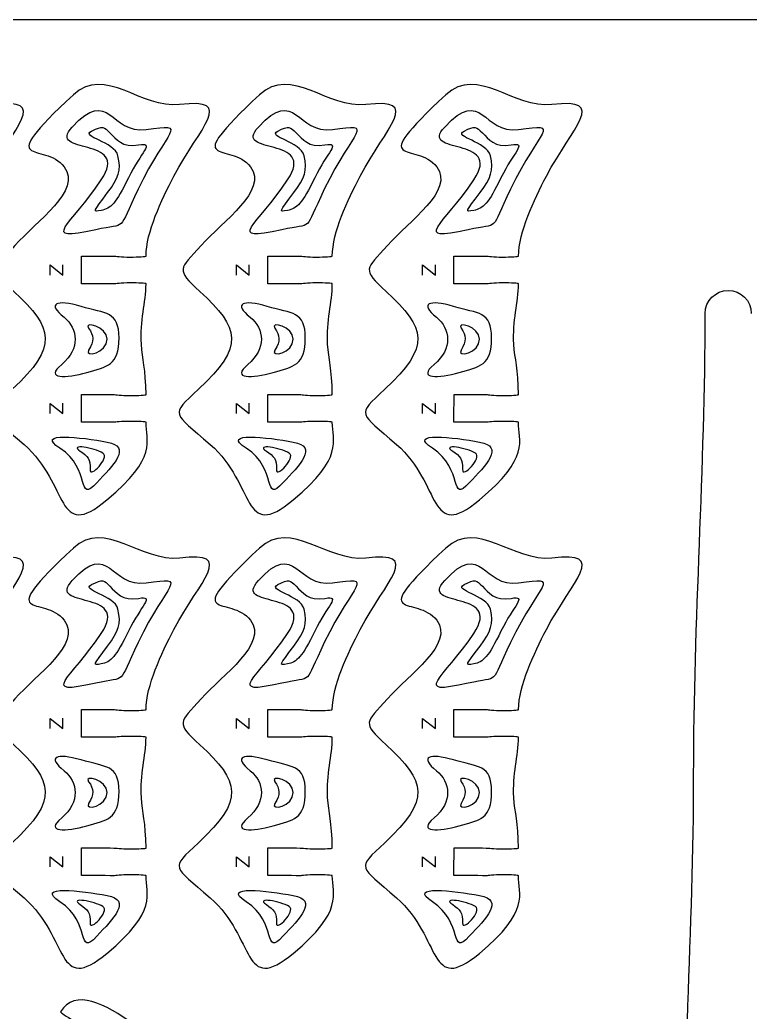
# Model space of a CAD drawing. Extents: x 0 to 300, y 0 to 300.
# Drawn here: x 69.5 to 148.6, y 192.6 to 300.1 of the extents above; entities that cross this region are included whole.
import ezdxf

# ---------------------------------------------------------------- set-up
doc = ezdxf.new("R2010")
doc.units = 0
doc.header["$MEASUREMENT"] = 0
doc.layers.add('DEFAULT', color=7, linetype='CONTINUOUS')

msp = doc.modelspace()

# ---------------------------------------------------------------- linework, layer by layer
at = {"layer": 'DEFAULT', "color": 250}
for points in [[(72.75, 272.45), (72.75, 273.55), (74.14, 272.45), (74.14, 273.56)], [(92.94, 272.45), (92.94, 273.55), (94.33, 272.45), (94.33, 273.56)], [(113.12, 272.45), (113.12, 273.55), (114.51, 272.45), (114.51, 273.56)], [(72.75, 257.45), (72.75, 258.55), (74.14, 257.45), (74.14, 258.57)], [(92.94, 257.45), (92.94, 258.55), (94.33, 257.45), (94.33, 258.57)], [(113.12, 257.45), (113.12, 258.55), (114.51, 257.45), (114.51, 258.57)], [(72.75, 223.32), (72.75, 224.42), (74.14, 223.32), (74.14, 224.44)], [(92.94, 223.32), (92.94, 224.42), (94.33, 223.32), (94.33, 224.44)], [(113.12, 223.32), (113.12, 224.42), (114.51, 223.32), (114.51, 224.44)], [(72.75, 208.32), (72.75, 209.43), (74.14, 208.32), (74.14, 209.44)], [(92.94, 208.32), (92.94, 209.43), (94.33, 208.32), (94.33, 209.44)], [(113.12, 208.32), (113.12, 209.43), (114.51, 208.32), (114.51, 209.44)]]:
    msp.add_lwpolyline(points, dxfattribs=at)
at = {"layer": 'DEFAULT', "color": 1}
for points, knots in [([(295, 0.1), (198.33, 0.1), (101.67, 0.1), (5, 0.1), (2.25, 0.1), (0, 2.35), (0, 5.1), (0, 101.77), (0, 198.43), (0, 295.1), (0, 297.85), (2.25, 300.1), (5, 300.1), (101.67, 300.1), (198.33, 300.1), (295, 300.1), (297.75, 300.1), (300, 297.85), (300, 295.1), (300, 198.43), (300, 101.77), (300, 5.1), (300, 2.35), (297.75, 0.1), (295, 0.1)], [0, 0, 0, 0, 822.047, 822.047, 822.047, 823.047, 823.047, 823.047, 1645.094, 1645.094, 1645.094, 1646.094, 1646.094, 1646.094, 2468.141, 2468.141, 2468.141, 2469.141, 2469.141, 2469.141, 3291.188, 3291.188, 3291.188, 3292.188, 3292.188, 3292.188, 3292.188]), ([(65.99, 283.16), (64.62, 280.54), (62.97, 277.08), (62.97, 274.5), (62.95, 274.44), (62.18, 274.4), (61.22, 274.4), (60.25, 274.4), (59.64, 274.5), (59.47, 274.5), (58.59, 274.5), (55.97, 274.5), (55.97, 274.5), (55.97, 273.5), (55.97, 272.5), (55.97, 271.5), (55.97, 271.5), (58.59, 271.5), (59.47, 271.5), (59.64, 271.5), (60.25, 271.6), (61.22, 271.6), (62.18, 271.6), (62.97, 271.55), (62.97, 271.5), (62.96, 269.45), (62.28, 267.51), (62.46, 264.95), (62.57, 263.28), (62.91, 262.38), (62.97, 259.5), (62.96, 259.44), (62.18, 259.4), (61.22, 259.4), (60.25, 259.4), (59.64, 259.5), (59.47, 259.5), (58.6, 259.5), (55.97, 259.51), (55.97, 259.51), (55.97, 258.51), (55.97, 257.51), (55.97, 256.51), (55.97, 256.51), (58.59, 256.5), (59.47, 256.5), (59.64, 256.5), (60.25, 256.6), (61.22, 256.6), (62.18, 256.6), (62.97, 256.55), (62.97, 256.5), (62.96, 254.5), (64.29, 252.67), (58.72, 248.08), (53.15, 243.49), (54.71, 249.74), (49.74, 254.1), (45.69, 257.66), (45.32, 257.17), (48.46, 260.07), (53.49, 264.74), (52.95, 266.69), (48.62, 270.67), (45.94, 273.15), (46.38, 273), (48.76, 275.66), (51.12, 278.3), (56.02, 281.61), (54.1, 284.16), (51.91, 287.08), (46.19, 283.64), (55.09, 291.99), (58.48, 295.18), (62.52, 290.42), (66.59, 290.92), (72.79, 291.68), (68.76, 288.5), (65.99, 283.16)], [1, 1, 1, 1, 2, 2, 2, 3, 3, 3, 4, 4, 4, 5, 5, 5, 13.504001, 13.504001, 13.504001, 14.504001, 14.504001, 14.504001, 15.504001, 15.504001, 15.504001, 16.504001, 16.504001, 16.504001, 17.504001, 17.504001, 17.504001, 18.504001, 18.504001, 18.504001, 19.504001, 19.504001, 19.504001, 20.504001, 20.504001, 20.504001, 21.504001, 21.504001, 21.504001, 30.008003, 30.008003, 30.008003, 31.008003, 31.008003, 31.008003, 32.008003, 32.008003, 32.008003, 33.008003, 33.008003, 33.008003, 34.008003, 34.008003, 34.008003, 35.008003, 35.008003, 35.008003, 36.008003, 36.008003, 36.008003, 37.008003, 37.008003, 37.008003, 38.008003, 38.008003, 38.008003, 39.008003, 39.008003, 39.008003, 40.008003, 40.008003, 40.008003, 41.008003, 41.008003, 41.008003, 42.008003, 42.008003, 42.008003, 42.008003]), ([(86.17, 283.16), (84.8, 280.54), (83.16, 277.08), (83.15, 274.5), (83.14, 274.44), (82.36, 274.4), (81.4, 274.4), (80.44, 274.4), (79.83, 274.5), (79.65, 274.5), (78.78, 274.5), (76.15, 274.5), (76.15, 274.5), (76.15, 273.5), (76.15, 272.5), (76.15, 271.5), (76.15, 271.5), (78.77, 271.5), (79.65, 271.5), (79.83, 271.5), (80.43, 271.6), (81.4, 271.6), (82.37, 271.6), (83.15, 271.55), (83.15, 271.5), (83.15, 269.45), (82.47, 267.51), (82.64, 264.95), (82.76, 263.28), (83.1, 262.38), (83.16, 259.5), (83.14, 259.44), (82.37, 259.4), (81.41, 259.4), (80.44, 259.4), (79.83, 259.5), (79.66, 259.5), (78.78, 259.5), (76.15, 259.51), (76.15, 259.51), (76.15, 258.51), (76.15, 257.51), (76.15, 256.51), (76.15, 256.51), (78.78, 256.5), (79.65, 256.5), (79.83, 256.5), (80.44, 256.6), (81.4, 256.6), (82.37, 256.6), (83.15, 256.55), (83.15, 256.5), (83.15, 254.5), (84.47, 252.67), (78.9, 248.08), (73.34, 243.49), (74.89, 249.74), (69.93, 254.1), (65.88, 257.66), (65.51, 257.17), (68.65, 260.07), (73.67, 264.74), (73.13, 266.69), (68.81, 270.67), (66.13, 273.15), (66.56, 273), (68.94, 275.66), (71.3, 278.3), (76.21, 281.61), (74.29, 284.16), (72.09, 287.08), (66.37, 283.64), (75.27, 291.99), (78.66, 295.18), (82.71, 290.42), (86.77, 290.92), (92.98, 291.68), (88.95, 288.5), (86.17, 283.16)], [1, 1, 1, 1, 2, 2, 2, 3, 3, 3, 4, 4, 4, 5, 5, 5, 13.504001, 13.504001, 13.504001, 14.504001, 14.504001, 14.504001, 15.504001, 15.504001, 15.504001, 16.504001, 16.504001, 16.504001, 17.504001, 17.504001, 17.504001, 18.504001, 18.504001, 18.504001, 19.504001, 19.504001, 19.504001, 20.504001, 20.504001, 20.504001, 21.504001, 21.504001, 21.504001, 30.008003, 30.008003, 30.008003, 31.008003, 31.008003, 31.008003, 32.008003, 32.008003, 32.008003, 33.008003, 33.008003, 33.008003, 34.008003, 34.008003, 34.008003, 35.008003, 35.008003, 35.008003, 36.008003, 36.008003, 36.008003, 37.008003, 37.008003, 37.008003, 38.008003, 38.008003, 38.008003, 39.008003, 39.008003, 39.008003, 40.008003, 40.008003, 40.008003, 41.008003, 41.008003, 41.008003, 42.008003, 42.008003, 42.008003, 42.008003]), ([(106.36, 283.16), (104.99, 280.54), (103.34, 277.08), (103.34, 274.5), (103.33, 274.44), (102.55, 274.4), (101.59, 274.4), (100.62, 274.4), (100.01, 274.5), (99.84, 274.5), (98.97, 274.5), (96.34, 274.5), (96.34, 274.5), (96.34, 273.5), (96.34, 272.5), (96.34, 271.5), (96.34, 271.5), (98.96, 271.5), (99.84, 271.5), (100.01, 271.5), (100.62, 271.6), (101.59, 271.6), (102.55, 271.6), (103.34, 271.55), (103.34, 271.5), (103.33, 269.45), (102.66, 267.51), (102.83, 264.95), (102.94, 263.28), (103.28, 262.38), (103.34, 259.5), (103.33, 259.44), (102.55, 259.4), (101.59, 259.4), (100.62, 259.4), (100.02, 259.5), (99.84, 259.5), (98.97, 259.5), (96.34, 259.51), (96.34, 259.51), (96.34, 258.51), (96.34, 257.51), (96.34, 256.51), (96.34, 256.51), (98.96, 256.5), (99.84, 256.5), (100.01, 256.5), (100.62, 256.6), (101.59, 256.6), (102.56, 256.6), (103.34, 256.55), (103.34, 256.5), (103.34, 254.5), (104.66, 252.67), (99.09, 248.08), (93.52, 243.49), (95.08, 249.74), (90.11, 254.1), (86.06, 257.66), (85.7, 257.17), (88.83, 260.07), (93.86, 264.74), (93.32, 266.69), (88.99, 270.67), (86.31, 273.15), (86.75, 273), (89.13, 275.66), (91.49, 278.3), (96.39, 281.61), (94.47, 284.16), (92.28, 287.08), (86.56, 283.64), (95.46, 291.99), (98.85, 295.18), (102.89, 290.42), (106.96, 290.92), (113.17, 291.68), (109.14, 288.5), (106.36, 283.16)], [1, 1, 1, 1, 2, 2, 2, 3, 3, 3, 4, 4, 4, 5, 5, 5, 13.504001, 13.504001, 13.504001, 14.504001, 14.504001, 14.504001, 15.504001, 15.504001, 15.504001, 16.504001, 16.504001, 16.504001, 17.504001, 17.504001, 17.504001, 18.504001, 18.504001, 18.504001, 19.504001, 19.504001, 19.504001, 20.504001, 20.504001, 20.504001, 21.504001, 21.504001, 21.504001, 30.008003, 30.008003, 30.008003, 31.008003, 31.008003, 31.008003, 32.008003, 32.008003, 32.008003, 33.008003, 33.008003, 33.008003, 34.008003, 34.008003, 34.008003, 35.008003, 35.008003, 35.008003, 36.008003, 36.008003, 36.008003, 37.008003, 37.008003, 37.008003, 38.008003, 38.008003, 38.008003, 39.008003, 39.008003, 39.008003, 40.008003, 40.008003, 40.008003, 41.008003, 41.008003, 41.008003, 42.008003, 42.008003, 42.008003, 42.008003]), ([(126.54, 283.16), (125.17, 280.54), (123.53, 277.08), (123.52, 274.5), (123.51, 274.44), (122.74, 274.4), (121.77, 274.4), (120.81, 274.4), (120.2, 274.5), (120.03, 274.5), (119.15, 274.5), (116.52, 274.5), (116.52, 274.5), (116.52, 273.5), (116.52, 272.5), (116.52, 271.5), (116.52, 271.5), (119.15, 271.5), (120.02, 271.5), (120.2, 271.5), (120.81, 271.6), (121.77, 271.6), (122.74, 271.6), (123.52, 271.55), (123.52, 271.5), (123.52, 269.45), (122.84, 267.51), (123.01, 264.95), (123.13, 263.28), (123.47, 262.38), (123.53, 259.5), (123.51, 259.44), (122.74, 259.4), (121.78, 259.4), (120.81, 259.4), (120.2, 259.5), (120.03, 259.5), (119.15, 259.5), (116.53, 259.51), (116.53, 259.51), (116.53, 258.51), (116.52, 257.51), (116.52, 256.51), (116.52, 256.51), (119.15, 256.5), (120.02, 256.5), (120.2, 256.5), (120.81, 256.6), (121.77, 256.6), (122.74, 256.6), (123.52, 256.55), (123.52, 256.5), (123.52, 254.5), (124.84, 252.67), (119.28, 248.08), (113.71, 243.49), (115.26, 249.74), (110.3, 254.1), (106.25, 257.66), (105.88, 257.17), (109.02, 260.07), (114.04, 264.74), (113.5, 266.69), (109.18, 270.67), (106.5, 273.15), (106.93, 273), (109.31, 275.66), (111.67, 278.3), (116.58, 281.61), (114.66, 284.16), (112.46, 287.08), (106.74, 283.64), (115.64, 291.99), (119.03, 295.18), (123.08, 290.42), (127.14, 290.92), (133.35, 291.68), (129.32, 288.5), (126.54, 283.16)], [1, 1, 1, 1, 2, 2, 2, 3, 3, 3, 4, 4, 4, 5, 5, 5, 13.504001, 13.504001, 13.504001, 14.504001, 14.504001, 14.504001, 15.504001, 15.504001, 15.504001, 16.504001, 16.504001, 16.504001, 17.504001, 17.504001, 17.504001, 18.504001, 18.504001, 18.504001, 19.504001, 19.504001, 19.504001, 20.504001, 20.504001, 20.504001, 21.504001, 21.504001, 21.504001, 30.008003, 30.008003, 30.008003, 31.008003, 31.008003, 31.008003, 32.008003, 32.008003, 32.008003, 33.008003, 33.008003, 33.008003, 34.008003, 34.008003, 34.008003, 35.008003, 35.008003, 35.008003, 36.008003, 36.008003, 36.008003, 37.008003, 37.008003, 37.008003, 38.008003, 38.008003, 38.008003, 39.008003, 39.008003, 39.008003, 40.008003, 40.008003, 40.008003, 41.008003, 41.008003, 41.008003, 42.008003, 42.008003, 42.008003, 42.008003]), ([(151.25, 168.28), (151.25, 165.52), (149.01, 163.28), (146.25, 163.28), (143.49, 163.28), (141.25, 165.52), (141.25, 168.28), (141.25, 184.95), (142.5, 201.62), (142.5, 218.28), (142.5, 234.95), (143.75, 251.62), (143.75, 268.29), (143.75, 269.67), (144.87, 270.78), (146.25, 270.78), (147.63, 270.78), (148.75, 269.67), (148.75, 268.29)], [0, 0, 0, 0, 1, 1, 1, 2, 2, 2, 3, 3, 3, 4, 4, 4, 5, 5, 5, 6, 6, 6, 6]), ([(65.99, 234.04), (64.62, 231.41), (62.97, 227.95), (62.97, 225.37), (62.95, 225.31), (62.18, 225.27), (61.22, 225.27), (60.25, 225.27), (59.64, 225.37), (59.47, 225.37), (58.59, 225.37), (55.97, 225.38), (55.97, 225.38), (55.97, 224.38), (55.97, 223.38), (55.97, 222.38), (55.97, 222.38), (58.59, 222.37), (59.47, 222.37), (59.64, 222.37), (60.25, 222.47), (61.22, 222.47), (62.18, 222.47), (62.97, 222.42), (62.97, 222.37), (62.96, 220.32), (62.28, 218.38), (62.46, 215.83), (62.57, 214.15), (62.91, 213.26), (62.97, 210.37), (62.96, 210.32), (62.18, 210.27), (61.22, 210.28), (60.25, 210.28), (59.64, 210.37), (59.47, 210.37), (58.6, 210.38), (55.97, 210.38), (55.97, 210.38), (55.97, 209.38), (55.97, 208.38), (55.97, 207.38), (55.97, 207.38), (58.59, 207.38), (59.47, 207.37), (59.64, 207.37), (60.25, 207.47), (61.22, 207.47), (62.18, 207.47), (62.97, 207.43), (62.97, 207.37), (62.96, 205.37), (64.29, 203.54), (58.72, 198.96), (53.15, 194.37), (54.71, 200.62), (49.74, 204.97), (45.69, 208.53), (45.32, 208.04), (48.46, 210.95), (53.49, 215.61), (52.95, 217.56), (48.62, 221.55), (45.94, 224.02), (46.38, 223.88), (48.76, 226.53), (51.12, 229.17), (56.02, 232.49), (54.1, 235.04), (51.91, 237.95), (46.19, 234.51), (55.09, 242.87), (58.48, 246.05), (62.52, 241.3), (66.59, 241.79), (72.79, 242.55), (68.76, 239.37), (65.99, 234.04)], [1, 1, 1, 1, 2, 2, 2, 3, 3, 3, 4, 4, 4, 5, 5, 5, 13.504001, 13.504001, 13.504001, 14.504001, 14.504001, 14.504001, 15.504001, 15.504001, 15.504001, 16.504001, 16.504001, 16.504001, 17.504001, 17.504001, 17.504001, 18.504001, 18.504001, 18.504001, 19.504001, 19.504001, 19.504001, 20.504001, 20.504001, 20.504001, 21.504001, 21.504001, 21.504001, 30.008003, 30.008003, 30.008003, 31.008003, 31.008003, 31.008003, 32.008003, 32.008003, 32.008003, 33.008003, 33.008003, 33.008003, 34.008003, 34.008003, 34.008003, 35.008003, 35.008003, 35.008003, 36.008003, 36.008003, 36.008003, 37.008003, 37.008003, 37.008003, 38.008003, 38.008003, 38.008003, 39.008003, 39.008003, 39.008003, 40.008003, 40.008003, 40.008003, 41.008003, 41.008003, 41.008003, 42.008003, 42.008003, 42.008003, 42.008003]), ([(86.17, 234.04), (84.8, 231.41), (83.16, 227.95), (83.15, 225.37), (83.14, 225.31), (82.36, 225.27), (81.4, 225.27), (80.44, 225.27), (79.83, 225.37), (79.65, 225.37), (78.78, 225.37), (76.15, 225.38), (76.15, 225.38), (76.15, 224.38), (76.15, 223.38), (76.15, 222.38), (76.15, 222.38), (78.77, 222.37), (79.65, 222.37), (79.83, 222.37), (80.43, 222.47), (81.4, 222.47), (82.37, 222.47), (83.15, 222.42), (83.15, 222.37), (83.15, 220.32), (82.47, 218.38), (82.64, 215.83), (82.76, 214.15), (83.1, 213.26), (83.16, 210.37), (83.14, 210.32), (82.37, 210.27), (81.41, 210.28), (80.44, 210.28), (79.83, 210.37), (79.66, 210.37), (78.78, 210.38), (76.15, 210.38), (76.15, 210.38), (76.15, 209.38), (76.15, 208.38), (76.15, 207.38), (76.15, 207.38), (78.78, 207.38), (79.65, 207.37), (79.83, 207.37), (80.44, 207.47), (81.4, 207.47), (82.37, 207.47), (83.15, 207.43), (83.15, 207.37), (83.15, 205.37), (84.47, 203.54), (78.9, 198.96), (73.34, 194.37), (74.89, 200.62), (69.93, 204.97), (65.88, 208.53), (65.51, 208.04), (68.65, 210.95), (73.67, 215.61), (73.13, 217.56), (68.81, 221.55), (66.13, 224.02), (66.56, 223.88), (68.94, 226.53), (71.3, 229.17), (76.21, 232.49), (74.29, 235.04), (72.09, 237.95), (66.37, 234.51), (75.27, 242.87), (78.66, 246.05), (82.71, 241.3), (86.77, 241.79), (92.98, 242.55), (88.95, 239.37), (86.17, 234.04)], [1, 1, 1, 1, 2, 2, 2, 3, 3, 3, 4, 4, 4, 5, 5, 5, 13.504001, 13.504001, 13.504001, 14.504001, 14.504001, 14.504001, 15.504001, 15.504001, 15.504001, 16.504001, 16.504001, 16.504001, 17.504001, 17.504001, 17.504001, 18.504001, 18.504001, 18.504001, 19.504001, 19.504001, 19.504001, 20.504001, 20.504001, 20.504001, 21.504001, 21.504001, 21.504001, 30.008003, 30.008003, 30.008003, 31.008003, 31.008003, 31.008003, 32.008003, 32.008003, 32.008003, 33.008003, 33.008003, 33.008003, 34.008003, 34.008003, 34.008003, 35.008003, 35.008003, 35.008003, 36.008003, 36.008003, 36.008003, 37.008003, 37.008003, 37.008003, 38.008003, 38.008003, 38.008003, 39.008003, 39.008003, 39.008003, 40.008003, 40.008003, 40.008003, 41.008003, 41.008003, 41.008003, 42.008003, 42.008003, 42.008003, 42.008003]), ([(106.36, 234.04), (104.99, 231.41), (103.34, 227.95), (103.34, 225.37), (103.33, 225.31), (102.55, 225.27), (101.59, 225.27), (100.62, 225.27), (100.01, 225.37), (99.84, 225.37), (98.97, 225.37), (96.34, 225.38), (96.34, 225.38), (96.34, 224.38), (96.34, 223.38), (96.34, 222.38), (96.34, 222.38), (98.96, 222.37), (99.84, 222.37), (100.01, 222.37), (100.62, 222.47), (101.59, 222.47), (102.55, 222.47), (103.34, 222.42), (103.34, 222.37), (103.33, 220.32), (102.66, 218.38), (102.83, 215.83), (102.94, 214.15), (103.28, 213.26), (103.34, 210.37), (103.33, 210.32), (102.55, 210.27), (101.59, 210.28), (100.62, 210.28), (100.02, 210.37), (99.84, 210.37), (98.97, 210.38), (96.34, 210.38), (96.34, 210.38), (96.34, 209.38), (96.34, 208.38), (96.34, 207.38), (96.34, 207.38), (98.96, 207.38), (99.84, 207.37), (100.01, 207.37), (100.62, 207.47), (101.59, 207.47), (102.56, 207.47), (103.34, 207.43), (103.34, 207.37), (103.34, 205.37), (104.66, 203.54), (99.09, 198.96), (93.52, 194.37), (95.08, 200.62), (90.11, 204.97), (86.06, 208.53), (85.7, 208.04), (88.83, 210.95), (93.86, 215.61), (93.32, 217.56), (88.99, 221.55), (86.31, 224.02), (86.75, 223.88), (89.13, 226.53), (91.49, 229.17), (96.39, 232.49), (94.47, 235.04), (92.28, 237.95), (86.56, 234.51), (95.46, 242.87), (98.85, 246.05), (102.89, 241.3), (106.96, 241.79), (113.17, 242.55), (109.14, 239.37), (106.36, 234.04)], [1, 1, 1, 1, 2, 2, 2, 3, 3, 3, 4, 4, 4, 5, 5, 5, 13.504001, 13.504001, 13.504001, 14.504001, 14.504001, 14.504001, 15.504001, 15.504001, 15.504001, 16.504001, 16.504001, 16.504001, 17.504001, 17.504001, 17.504001, 18.504001, 18.504001, 18.504001, 19.504001, 19.504001, 19.504001, 20.504001, 20.504001, 20.504001, 21.504001, 21.504001, 21.504001, 30.008003, 30.008003, 30.008003, 31.008003, 31.008003, 31.008003, 32.008003, 32.008003, 32.008003, 33.008003, 33.008003, 33.008003, 34.008003, 34.008003, 34.008003, 35.008003, 35.008003, 35.008003, 36.008003, 36.008003, 36.008003, 37.008003, 37.008003, 37.008003, 38.008003, 38.008003, 38.008003, 39.008003, 39.008003, 39.008003, 40.008003, 40.008003, 40.008003, 41.008003, 41.008003, 41.008003, 42.008003, 42.008003, 42.008003, 42.008003]), ([(126.54, 234.04), (125.17, 231.41), (123.53, 227.95), (123.52, 225.37), (123.51, 225.31), (122.74, 225.27), (121.77, 225.27), (120.81, 225.27), (120.2, 225.37), (120.03, 225.37), (119.15, 225.37), (116.52, 225.38), (116.52, 225.38), (116.52, 224.38), (116.52, 223.38), (116.52, 222.38), (116.52, 222.38), (119.15, 222.37), (120.02, 222.37), (120.2, 222.37), (120.81, 222.47), (121.77, 222.47), (122.74, 222.47), (123.52, 222.42), (123.52, 222.37), (123.52, 220.32), (122.84, 218.38), (123.01, 215.83), (123.13, 214.15), (123.47, 213.26), (123.53, 210.37), (123.51, 210.32), (122.74, 210.27), (121.78, 210.28), (120.81, 210.28), (120.2, 210.37), (120.03, 210.37), (119.15, 210.38), (116.53, 210.38), (116.53, 210.38), (116.53, 209.38), (116.52, 208.38), (116.52, 207.38), (116.52, 207.38), (119.15, 207.38), (120.02, 207.37), (120.2, 207.37), (120.81, 207.47), (121.77, 207.47), (122.74, 207.47), (123.52, 207.43), (123.52, 207.37), (123.52, 205.37), (124.84, 203.54), (119.28, 198.96), (113.71, 194.37), (115.26, 200.62), (110.3, 204.97), (106.25, 208.53), (105.88, 208.04), (109.02, 210.95), (114.04, 215.61), (113.5, 217.56), (109.18, 221.55), (106.5, 224.02), (106.93, 223.88), (109.31, 226.53), (111.67, 229.17), (116.58, 232.49), (114.66, 235.04), (112.46, 237.95), (106.74, 234.51), (115.64, 242.87), (119.03, 246.05), (123.08, 241.3), (127.14, 241.79), (133.35, 242.55), (129.32, 239.37), (126.54, 234.04)], [1, 1, 1, 1, 2, 2, 2, 3, 3, 3, 4, 4, 4, 5, 5, 5, 13.504001, 13.504001, 13.504001, 14.504001, 14.504001, 14.504001, 15.504001, 15.504001, 15.504001, 16.504001, 16.504001, 16.504001, 17.504001, 17.504001, 17.504001, 18.504001, 18.504001, 18.504001, 19.504001, 19.504001, 19.504001, 20.504001, 20.504001, 20.504001, 21.504001, 21.504001, 21.504001, 30.008003, 30.008003, 30.008003, 31.008003, 31.008003, 31.008003, 32.008003, 32.008003, 32.008003, 33.008003, 33.008003, 33.008003, 34.008003, 34.008003, 34.008003, 35.008003, 35.008003, 35.008003, 36.008003, 36.008003, 36.008003, 37.008003, 37.008003, 37.008003, 38.008003, 38.008003, 38.008003, 39.008003, 39.008003, 39.008003, 40.008003, 40.008003, 40.008003, 41.008003, 41.008003, 41.008003, 42.008003, 42.008003, 42.008003, 42.008003]), ([(125.95, 167.45), (125.9, 167.42), (125.47, 168.08), (124.99, 168.91), (124.5, 169.75), (124.28, 170.33), (124.2, 170.48), (123.76, 171.24), (122.45, 173.51), (122.45, 173.51), (121.58, 173.01), (120.71, 172.51), (119.85, 172.01), (119.85, 172.01), (121.16, 169.74), (121.6, 168.98), (121.69, 168.83), (122.08, 168.35), (122.56, 167.51), (123.05, 166.67), (123.4, 165.98), (123.35, 165.95), (121.28, 164.75), (119.06, 161.02), (116.57, 164.57), (114.08, 168.11), (105.05, 173.97), (72.02, 177.71), (66.13, 178.38), (54.8, 176.96), (57, 173.15), (57.83, 171.72), (57.34, 169.88), (55.9, 169.05), (55.86, 169.02), (55.43, 169.68), (54.94, 170.52), (54.46, 171.35), (54.24, 171.93), (54.15, 172.08), (53.71, 172.84), (52.4, 175.11), (52.4, 175.11), (51.53, 174.61), (50.67, 174.11), (49.8, 173.61), (49.8, 173.61), (51.12, 171.34), (51.56, 170.58), (51.64, 170.43), (52.03, 169.95), (52.52, 169.12), (53, 168.28), (53.36, 167.58), (53.31, 167.55), (51.87, 166.72), (50.04, 167.21), (49.21, 168.65), (45.94, 174.31), (30.91, 168.99), (26.58, 153.26), (24.13, 144.35), (36.43, 142.21), (46.36, 140.27), (50.45, 139.46), (53.6, 137.42), (55.91, 135.43), (58.21, 133.44), (54.07, 127.87), (52.89, 129.99), (51.7, 132.1), (51.47, 132.48), (49.48, 131.33), (47.65, 130.27), (48.38, 130.69), (46.89, 129.83), (45.6, 129.09), (48.16, 126.58), (44.73, 124.52), (41.31, 122.47), (35.24, 122.79), (33.81, 125.24), (33.79, 125.29), (34.44, 125.72), (35.28, 126.21), (36.11, 126.69), (36.69, 126.91), (36.84, 126.99), (37.6, 127.43), (39.87, 128.75), (39.87, 128.75), (39.37, 129.61), (38.87, 130.48), (38.37, 131.34), (38.37, 131.34), (36.1, 130.03), (35.34, 129.59), (35.19, 129.51), (34.71, 129.11), (33.88, 128.63), (33.04, 128.14), (32.34, 127.79), (32.31, 127.84), (31.5, 129.29), (25.46, 128.32), (23.96, 130.92), (23.93, 130.97), (24.59, 131.4), (25.43, 131.88), (26.26, 132.37), (26.84, 132.59), (26.99, 132.67), (27.75, 133.11), (30.02, 134.42), (30.02, 134.42), (29.52, 135.29), (29.02, 136.16), (28.52, 137.02), (28.52, 137.02), (26.25, 135.71), (25.49, 135.27), (25.34, 135.18), (24.86, 134.79), (24.03, 134.31), (23.19, 133.82), (22.49, 133.47), (22.46, 133.52), (21.64, 134.96), (15.62, 134.01), (14.12, 136.61), (14.09, 136.65), (14.75, 137.08), (15.58, 137.57), (16.42, 138.05), (17, 138.27), (17.15, 138.36), (17.9, 138.8), (20.18, 140.11), (20.18, 140.11), (19.68, 140.98), (19.18, 141.84), (18.68, 142.71), (18.68, 142.71), (16.41, 141.39), (15.65, 140.96), (15.49, 140.87), (15.02, 140.48), (14.18, 139.99), (13.34, 139.51), (12.64, 139.16), (12.62, 139.2), (11.8, 140.65), (10.79, 143.48), (9.32, 146.1), (9.29, 146.15), (9.95, 146.57), (10.8, 147.04), (11.64, 147.52), (12.22, 147.73), (12.37, 147.81), (13.13, 148.24), (15.42, 149.53), (15.42, 149.53), (14.93, 150.4), (14.44, 151.27), (13.95, 152.14), (13.95, 152.14), (11.66, 150.86), (10.9, 150.43), (10.75, 150.34), (10.27, 149.96), (9.42, 149.48), (8.58, 149.01), (7.88, 148.67), (7.85, 148.71), (6.38, 151.33), (11.03, 155.5), (10.03, 158.33), (10.01, 158.38), (10.74, 158.68), (11.65, 159), (12.56, 159.32), (13.17, 159.43), (13.33, 159.49), (14.16, 159.78), (16.64, 160.65), (16.64, 160.65), (16.31, 161.59), (15.97, 162.53), (15.64, 163.48), (15.64, 163.48), (13.17, 162.61), (12.34, 162.32), (12.18, 162.26), (11.64, 161.97), (10.72, 161.64), (9.81, 161.32), (9.06, 161.1), (9.04, 161.16), (7.05, 166.82), (17.11, 167.37), (16.63, 170.33), (16.63, 170.39), (17.39, 170.56), (18.34, 170.72), (19.29, 170.87), (19.91, 170.87), (20.08, 170.9), (20.94, 171.05), (23.53, 171.47), (23.53, 171.47), (23.37, 172.46), (23.21, 173.45), (23.04, 174.43), (23.04, 174.43), (20.46, 174.01), (19.59, 173.86), (19.42, 173.84), (18.84, 173.64), (17.88, 173.48), (16.93, 173.32), (16.15, 173.24), (16.14, 173.29), (15.16, 179.21), (26.55, 176.8), (26.58, 179.8), (26.58, 179.85), (27.37, 179.89), (28.33, 179.88), (29.3, 179.86), (29.91, 179.76), (30.08, 179.76), (30.96, 179.75), (33.58, 179.72), (33.58, 179.72), (33.59, 180.72), (33.61, 181.72), (33.62, 182.72), (33.62, 182.72), (30.99, 182.75), (30.12, 182.76), (29.94, 182.76), (29.33, 182.67), (28.36, 182.68), (27.4, 182.69), (26.62, 182.74), (26.62, 182.8), (26.68, 188.61), (40.47, 184.13), (40.99, 186.87), (41, 186.92), (41.77, 186.82), (42.72, 186.64), (43.67, 186.46), (44.25, 186.25), (44.43, 186.22), (45.28, 186.06), (47.87, 185.57), (47.87, 185.57), (48.05, 186.56), (48.24, 187.54), (48.42, 188.52), (48.42, 188.52), (45.84, 189.01), (44.98, 189.17), (44.81, 189.2), (44.19, 189.21), (43.24, 189.39), (42.3, 189.57), (41.54, 189.76), (41.54, 189.81), (42.65, 195.71), (55.37, 188.75), (55.9, 190.33), (55.92, 190.38), (56.66, 190.14), (57.57, 189.8), (58.47, 189.46), (59.01, 189.16), (59.17, 189.09), (59.99, 188.79), (62.45, 187.86), (62.45, 187.86), (62.8, 188.79), (63.15, 189.73), (63.5, 190.67), (63.5, 190.67), (61.05, 191.59), (60.23, 191.9), (60.06, 191.96), (59.46, 192.09), (58.56, 192.42), (57.65, 192.77), (56.94, 193.08), (56.95, 193.14), (59.07, 198.75), (71.31, 188.29), (72.35, 190.05), (72.38, 190.09), (73.07, 189.73), (73.9, 189.24), (74.74, 188.75), (75.21, 188.35), (75.36, 188.26), (76.11, 187.82), (78.37, 186.48), (78.37, 186.48), (78.88, 187.34), (79.39, 188.2), (79.9, 189.06), (79.9, 189.06), (77.64, 190.4), (76.89, 190.84), (76.74, 190.93), (76.17, 191.15), (75.33, 191.65), (74.5, 192.14), (73.85, 192.58), (73.88, 192.62), (76.93, 197.79), (87.26, 185.69), (88.36, 186.97), (88.39, 187.01), (89.01, 186.53), (89.75, 185.9), (90.48, 185.27), (90.88, 184.8), (91.01, 184.69), (91.68, 184.12), (93.67, 182.41), (93.67, 182.41), (94.32, 183.17), (94.97, 183.93), (95.62, 184.68), (95.62, 184.68), (93.63, 186.39), (92.96, 186.96), (92.83, 187.08), (92.31, 187.4), (91.57, 188.03), (90.84, 188.66), (90.27, 189.2), (90.31, 189.24), (94.22, 193.8), (102.35, 181.83), (103.93, 183.12), (103.98, 183.16), (104.51, 182.58), (105.12, 181.83), (105.74, 181.09), (106.04, 180.55), (106.15, 180.42), (106.71, 179.74), (108.37, 177.71), (108.37, 177.71), (109.15, 178.35), (109.92, 178.98), (110.69, 179.61), (110.69, 179.61), (109.03, 181.64), (108.47, 182.32), (108.36, 182.45), (107.9, 182.86), (107.28, 183.61), (106.67, 184.36), (106.21, 184.99), (106.25, 185.03), (107.55, 186.06), (109.43, 185.86), (110.47, 184.56), (114.91, 179.15), (120.49, 183.79), (125.97, 175.24), (127.79, 172.41), (129.83, 169.69), (125.95, 167.45)], [1, 1, 1, 1, 2, 2, 2, 3, 3, 3, 4, 4, 4, 12.507608, 12.507608, 12.507608, 13.507608, 13.507608, 13.507608, 14.507608, 14.507608, 14.507608, 15.507608, 15.507608, 15.507608, 16.507608, 16.507608, 16.507608, 17.507608, 17.507608, 17.507608, 18.507608, 18.507608, 18.507608, 19.507608, 19.507608, 19.507608, 20.507608, 20.507608, 20.507608, 21.507608, 21.507608, 21.507608, 22.507608, 22.507608, 22.507608, 31.01156, 31.01156, 31.01156, 32.01156, 32.01156, 32.01156, 33.01156, 33.01156, 33.01156, 34.01156, 34.01156, 34.01156, 35.01156, 35.01156, 35.01156, 36.01156, 36.01156, 36.01156, 37.01156, 37.01156, 37.01156, 38.01156, 38.01156, 38.01156, 39.01156, 39.01156, 39.01156, 40.01156, 40.01156, 40.01156, 41.01156, 41.01156, 41.01156, 42.01156, 42.01156, 42.01156, 43.01156, 43.01156, 43.01156, 44.01156, 44.01156, 44.01156, 45.01156, 45.01156, 45.01156, 46.01156, 46.01156, 46.01156, 54.510507, 54.510507, 54.510507, 55.510507, 55.510507, 55.510507, 56.510507, 56.510507, 56.510507, 57.510507, 57.510507, 57.510507, 58.510507, 58.510507, 58.510507, 59.510507, 59.510507, 59.510507, 60.510507, 60.510507, 60.510507, 61.510507, 61.510507, 61.510507, 70.018116, 70.018116, 70.018116, 71.018116, 71.018116, 71.018116, 72.018116, 72.018116, 72.018116, 73.018116, 73.018116, 73.018116, 74.018116, 74.018116, 74.018116, 75.018116, 75.018116, 75.018116, 76.018116, 76.018116, 76.018116, 77.018116, 77.018116, 77.018116, 85.522068, 85.522068, 85.522068, 86.522068, 86.522068, 86.522068, 87.522068, 87.522068, 87.522068, 88.522068, 88.522068, 88.522068, 89.522068, 89.522068, 89.522068, 90.522068, 90.522068, 90.522068, 91.522068, 91.522068, 91.522068, 92.522068, 92.522068, 92.522068, 101.024832, 101.024832, 101.024832, 102.024832, 102.024832, 102.024832, 103.024832, 103.024832, 103.024832, 104.024832, 104.024832, 104.024832, 105.024832, 105.024832, 105.024832, 106.024832, 106.024832, 106.024832, 107.024832, 107.024832, 107.024832, 108.024832, 108.024832, 108.024832, 116.535608, 116.535608, 116.535608, 117.535608, 117.535608, 117.535608, 118.535608, 118.535608, 118.535608, 119.535608, 119.535608, 119.535608, 120.535608, 120.535608, 120.535608, 121.535608, 121.535608, 121.535608, 122.535608, 122.535608, 122.535608, 123.535608, 123.535608, 123.535608, 132.039971, 132.039971, 132.039971, 133.039971, 133.039971, 133.039971, 134.039971, 134.039971, 134.039971, 135.039971, 135.039971, 135.039971, 136.039971, 136.039971, 136.039971, 137.039971, 137.039971, 137.039971, 138.039971, 138.039971, 138.039971, 139.039971, 139.039971, 139.039971, 147.550559, 147.550559, 147.550559, 148.550559, 148.550559, 148.550559, 149.550559, 149.550559, 149.550559, 150.550559, 150.550559, 150.550559, 151.550559, 151.550559, 151.550559, 152.550559, 152.550559, 152.550559, 153.550559, 153.550559, 153.550559, 154.550559, 154.550559, 154.550559, 163.056703, 163.056703, 163.056703, 164.056703, 164.056703, 164.056703, 165.056703, 165.056703, 165.056703, 166.056703, 166.056703, 166.056703, 167.056703, 167.056703, 167.056703, 168.056703, 168.056703, 168.056703, 169.056703, 169.056703, 169.056703, 170.056703, 170.056703, 170.056703, 178.563266, 178.563266, 178.563266, 179.563266, 179.563266, 179.563266, 180.563266, 180.563266, 180.563266, 181.563266, 181.563266, 181.563266, 182.563266, 182.563266, 182.563266, 183.563266, 183.563266, 183.563266, 184.563266, 184.563266, 184.563266, 185.563266, 185.563266, 185.563266, 194.073142, 194.073142, 194.073142, 195.073142, 195.073142, 195.073142, 196.073142, 196.073142, 196.073142, 197.073142, 197.073142, 197.073142, 198.073142, 198.073142, 198.073142, 199.073142, 199.073142, 199.073142, 200.073142, 200.073142, 200.073142, 201.073142, 201.073142, 201.073142, 209.575736, 209.575736, 209.575736, 210.575736, 210.575736, 210.575736, 211.575736, 211.575736, 211.575736, 212.575736, 212.575736, 212.575736, 213.575736, 213.575736, 213.575736, 214.575736, 214.575736, 214.575736, 215.575736, 215.575736, 215.575736, 216.575736, 216.575736, 216.575736, 225.073795, 225.073795, 225.073795, 226.073795, 226.073795, 226.073795, 227.073795, 227.073795, 227.073795, 228.073795, 228.073795, 228.073795, 229.073795, 229.073795, 229.073795, 230.073795, 230.073795, 230.073795, 231.073795, 231.073795, 231.073795, 231.073795])]:
    msp.add_open_spline(points, degree=3, knots=knots, dxfattribs=at)
at = {"layer": 'DEFAULT', "color": 5}
for points, knots in [([(75.15, 288.49), (72.25, 285.33), (81.54, 287.61), (78.3, 282.75), (74.99, 277.79), (71.41, 275.94), (77.69, 277.35), (81.24, 278.15), (79.98, 276.95), (82.29, 281.75), (85.45, 288.35), (87.95, 288.91), (83.16, 288.23), (79.24, 287.67), (79.23, 292.95), (75.15, 288.49)], [0, 0, 0, 0, 1, 1, 1, 2, 2, 2, 3, 3, 3, 4, 4, 4, 5, 5, 5, 5]), ([(95.33, 288.49), (92.43, 285.33), (101.73, 287.61), (98.49, 282.75), (95.18, 277.79), (91.6, 275.94), (97.87, 277.35), (101.42, 278.15), (100.17, 276.95), (102.47, 281.75), (105.64, 288.35), (108.14, 288.91), (103.35, 288.23), (99.42, 287.67), (99.41, 292.95), (95.33, 288.49)], [0, 0, 0, 0, 1, 1, 1, 2, 2, 2, 3, 3, 3, 4, 4, 4, 5, 5, 5, 5]), ([(115.52, 288.49), (112.62, 285.33), (121.91, 287.61), (118.67, 282.75), (115.36, 277.79), (111.79, 275.94), (118.06, 277.35), (121.61, 278.15), (120.35, 276.95), (122.66, 281.75), (125.82, 288.35), (128.32, 288.91), (123.53, 288.23), (119.61, 287.67), (119.6, 292.95), (115.52, 288.49)], [0, 0, 0, 0, 1, 1, 1, 2, 2, 2, 3, 3, 3, 4, 4, 4, 5, 5, 5, 5]), ([(74.01, 262.77), (76.04, 264.47), (75.77, 266.65), (74.26, 267.87), (72.39, 269.37), (73.41, 269.84), (76.11, 269.04), (78.8, 268.24), (80.22, 268.56), (80.22, 265.63), (80.22, 262.64), (78.94, 262.52), (76.72, 261.89), (74.51, 261.27), (72.08, 261.15), (74.01, 262.77)], [0, 0, 0, 0, 1, 1, 1, 2, 2, 2, 3, 3, 3, 4, 4, 4, 5, 5, 5, 5]), ([(94.19, 262.77), (96.23, 264.47), (95.96, 266.65), (94.44, 267.87), (92.58, 269.37), (93.6, 269.84), (96.29, 269.04), (98.99, 268.24), (100.41, 268.56), (100.41, 265.63), (100.41, 262.64), (99.13, 262.52), (96.91, 261.89), (94.69, 261.27), (92.26, 261.15), (94.19, 262.77)], [0, 0, 0, 0, 1, 1, 1, 2, 2, 2, 3, 3, 3, 4, 4, 4, 5, 5, 5, 5]), ([(114.38, 262.77), (116.41, 264.47), (116.14, 266.65), (114.63, 267.87), (112.76, 269.37), (113.79, 269.84), (116.48, 269.04), (119.17, 268.24), (120.6, 268.56), (120.6, 265.63), (120.6, 262.64), (119.31, 262.52), (117.09, 261.89), (114.88, 261.27), (112.45, 261.15), (114.38, 262.77)], [0, 0, 0, 0, 1, 1, 1, 2, 2, 2, 3, 3, 3, 4, 4, 4, 5, 5, 5, 5]), ([(77.81, 249.94), (79.6, 251.84), (81.67, 253.86), (78.93, 254.36), (76.19, 254.86), (70.96, 255.52), (73.82, 253.68), (77.27, 251.46), (75.59, 247.59), (77.81, 249.94)], [0, 0, 0, 0, 1, 1, 1, 2, 2, 2, 3, 3, 3, 3]), ([(97.99, 249.94), (99.79, 251.84), (101.85, 253.86), (99.11, 254.36), (96.37, 254.86), (91.14, 255.52), (94.01, 253.68), (97.46, 251.46), (95.77, 247.59), (97.99, 249.94)], [0, 0, 0, 0, 1, 1, 1, 2, 2, 2, 3, 3, 3, 3]), ([(118.18, 249.94), (119.97, 251.84), (122.04, 253.86), (119.3, 254.36), (116.56, 254.86), (111.33, 255.52), (114.19, 253.68), (117.64, 251.46), (115.96, 247.59), (118.18, 249.94)], [0, 0, 0, 0, 1, 1, 1, 2, 2, 2, 3, 3, 3, 3]), ([(75.15, 239.36), (72.25, 236.2), (81.54, 238.48), (78.3, 233.62), (74.99, 228.66), (71.41, 226.82), (77.69, 228.23), (81.24, 229.03), (79.98, 227.82), (82.29, 232.63), (85.45, 239.23), (87.95, 239.79), (83.16, 239.1), (79.24, 238.54), (79.23, 243.82), (75.15, 239.36)], [0, 0, 0, 0, 1, 1, 1, 2, 2, 2, 3, 3, 3, 4, 4, 4, 5, 5, 5, 5]), ([(95.33, 239.36), (92.43, 236.2), (101.73, 238.48), (98.49, 233.62), (95.18, 228.66), (91.6, 226.82), (97.87, 228.23), (101.42, 229.03), (100.17, 227.82), (102.47, 232.63), (105.64, 239.23), (108.14, 239.79), (103.35, 239.1), (99.42, 238.54), (99.41, 243.82), (95.33, 239.36)], [0, 0, 0, 0, 1, 1, 1, 2, 2, 2, 3, 3, 3, 4, 4, 4, 5, 5, 5, 5]), ([(115.52, 239.36), (112.62, 236.2), (121.91, 238.48), (118.67, 233.62), (115.36, 228.66), (111.79, 226.82), (118.06, 228.23), (121.61, 229.03), (120.35, 227.82), (122.66, 232.63), (125.82, 239.23), (128.32, 239.79), (123.53, 239.1), (119.61, 238.54), (119.6, 243.82), (115.52, 239.36)], [0, 0, 0, 0, 1, 1, 1, 2, 2, 2, 3, 3, 3, 4, 4, 4, 5, 5, 5, 5]), ([(74.01, 213.64), (76.04, 215.35), (75.77, 217.53), (74.26, 218.74), (72.39, 220.25), (73.41, 220.71), (76.11, 219.91), (78.8, 219.12), (80.22, 219.43), (80.22, 216.5), (80.22, 213.51), (78.94, 213.39), (76.72, 212.77), (74.51, 212.15), (72.08, 212.02), (74.01, 213.64)], [0, 0, 0, 0, 1, 1, 1, 2, 2, 2, 3, 3, 3, 4, 4, 4, 5, 5, 5, 5]), ([(94.19, 213.64), (96.23, 215.35), (95.96, 217.53), (94.44, 218.74), (92.58, 220.25), (93.6, 220.71), (96.29, 219.91), (98.99, 219.12), (100.41, 219.43), (100.41, 216.5), (100.41, 213.51), (99.13, 213.39), (96.91, 212.77), (94.69, 212.15), (92.26, 212.02), (94.19, 213.64)], [0, 0, 0, 0, 1, 1, 1, 2, 2, 2, 3, 3, 3, 4, 4, 4, 5, 5, 5, 5]), ([(114.38, 213.64), (116.41, 215.35), (116.14, 217.53), (114.63, 218.74), (112.76, 220.25), (113.79, 220.71), (116.48, 219.91), (119.17, 219.12), (120.6, 219.43), (120.6, 216.5), (120.6, 213.51), (119.31, 213.39), (117.09, 212.77), (114.88, 212.15), (112.45, 212.02), (114.38, 213.64)], [0, 0, 0, 0, 1, 1, 1, 2, 2, 2, 3, 3, 3, 4, 4, 4, 5, 5, 5, 5]), ([(77.81, 200.81), (79.6, 202.72), (81.67, 204.74), (78.93, 205.23), (76.19, 205.73), (70.96, 206.39), (73.82, 204.55), (77.27, 202.33), (75.59, 198.46), (77.81, 200.81)], [0, 0, 0, 0, 1, 1, 1, 2, 2, 2, 3, 3, 3, 3]), ([(97.99, 200.81), (99.79, 202.72), (101.85, 204.74), (99.11, 205.23), (96.37, 205.73), (91.14, 206.39), (94.01, 204.55), (97.46, 202.33), (95.77, 198.46), (97.99, 200.81)], [0, 0, 0, 0, 1, 1, 1, 2, 2, 2, 3, 3, 3, 3]), ([(118.18, 200.81), (119.97, 202.72), (122.04, 204.74), (119.3, 205.23), (116.56, 205.73), (111.33, 206.39), (114.19, 204.55), (117.64, 202.33), (115.96, 198.46), (118.18, 200.81)], [0, 0, 0, 0, 1, 1, 1, 2, 2, 2, 3, 3, 3, 3])]:
    msp.add_open_spline(points, degree=3, knots=knots, dxfattribs=at)
at = {"layer": 'DEFAULT', "color": 3}
for points, knots in [([(78.99, 281.38), (77.39, 279.25), (77.31, 279.26), (78.3, 279.45), (79.3, 279.64), (79.9, 280.2), (81.25, 283), (82.6, 285.8), (84.16, 286.86), (82.35, 286.55), (80.55, 286.24), (79.92, 287.17), (79.24, 287.86), (78.55, 288.54), (78.49, 288.66), (77.25, 288.04), (76, 287.42), (79.74, 286.92), (80.11, 285.36), (80.48, 283.81), (80.16, 282.94), (78.99, 281.38)], [0, 0, 0, 0, 1, 1, 1, 2, 2, 2, 3, 3, 3, 4, 4, 4, 5, 5, 5, 6, 6, 6, 7, 7, 7, 7]), ([(99.17, 281.38), (97.57, 279.25), (97.49, 279.26), (98.49, 279.45), (99.49, 279.64), (100.09, 280.2), (101.44, 283), (102.78, 285.8), (104.34, 286.86), (102.54, 286.55), (100.73, 286.24), (100.11, 287.17), (99.42, 287.86), (98.74, 288.54), (98.68, 288.66), (97.43, 288.04), (96.19, 287.42), (99.92, 286.92), (100.29, 285.36), (100.67, 283.81), (100.34, 282.94), (99.17, 281.38)], [0, 0, 0, 0, 1, 1, 1, 2, 2, 2, 3, 3, 3, 4, 4, 4, 5, 5, 5, 6, 6, 6, 7, 7, 7, 7]), ([(119.36, 281.38), (117.76, 279.25), (117.68, 279.26), (118.67, 279.45), (119.67, 279.64), (120.27, 280.2), (121.62, 283), (122.97, 285.8), (124.53, 286.86), (122.72, 286.55), (120.92, 286.24), (120.29, 287.17), (119.61, 287.86), (118.92, 288.54), (118.86, 288.66), (117.62, 288.04), (116.37, 287.42), (120.11, 286.92), (120.48, 285.36), (120.85, 283.81), (120.53, 282.94), (119.36, 281.38)], [0, 0, 0, 0, 1, 1, 1, 2, 2, 2, 3, 3, 3, 4, 4, 4, 5, 5, 5, 6, 6, 6, 7, 7, 7, 7]), ([(76.93, 264.32), (77.55, 265.28), (77.48, 265.91), (76.93, 266.68), (76.34, 267.51), (78.93, 266.88), (78.93, 265.5), (78.93, 264.01), (76.39, 263.48), (76.93, 264.32)], [0, 0, 0, 0, 1, 1, 1, 2, 2, 2, 3, 3, 3, 3]), ([(97.12, 264.32), (97.73, 265.28), (97.66, 265.91), (97.12, 266.68), (96.53, 267.51), (99.11, 266.88), (99.11, 265.5), (99.11, 264.01), (96.57, 263.48), (97.12, 264.32)], [0, 0, 0, 0, 1, 1, 1, 2, 2, 2, 3, 3, 3, 3]), ([(117.3, 264.32), (117.92, 265.28), (117.85, 265.91), (117.3, 266.68), (116.72, 267.51), (119.3, 266.88), (119.3, 265.5), (119.3, 264.01), (116.76, 263.48), (117.3, 264.32)], [0, 0, 0, 0, 1, 1, 1, 2, 2, 2, 3, 3, 3, 3]), ([(77.09, 251.37), (77.15, 252.52), (76.8, 252.84), (76.02, 253.37), (74.72, 254.23), (77.54, 253.72), (78.47, 253.16), (79.26, 252.69), (77.04, 250.38), (77.09, 251.37)], [0, 0, 0, 0, 1, 1, 1, 2, 2, 2, 3, 3, 3, 3]), ([(97.28, 251.37), (97.34, 252.52), (96.99, 252.84), (96.2, 253.37), (94.91, 254.23), (97.73, 253.72), (98.66, 253.16), (99.45, 252.69), (97.22, 250.38), (97.28, 251.37)], [0, 0, 0, 0, 1, 1, 1, 2, 2, 2, 3, 3, 3, 3]), ([(117.46, 251.37), (117.52, 252.52), (117.17, 252.84), (116.39, 253.37), (115.09, 254.23), (117.91, 253.72), (118.85, 253.16), (119.63, 252.69), (117.41, 250.38), (117.46, 251.37)], [0, 0, 0, 0, 1, 1, 1, 2, 2, 2, 3, 3, 3, 3]), ([(78.99, 232.25), (77.39, 230.12), (77.31, 230.14), (78.3, 230.32), (79.3, 230.51), (79.9, 231.07), (81.25, 233.87), (82.6, 236.67), (84.16, 237.73), (82.35, 237.42), (80.55, 237.11), (79.92, 238.04), (79.24, 238.73), (78.55, 239.41), (78.49, 239.54), (77.25, 238.91), (76, 238.29), (79.74, 237.79), (80.11, 236.24), (80.48, 234.68), (80.16, 233.82), (78.99, 232.25)], [0, 0, 0, 0, 1, 1, 1, 2, 2, 2, 3, 3, 3, 4, 4, 4, 5, 5, 5, 6, 6, 6, 7, 7, 7, 7]), ([(99.17, 232.25), (97.57, 230.12), (97.49, 230.14), (98.49, 230.32), (99.49, 230.51), (100.09, 231.07), (101.44, 233.87), (102.78, 236.67), (104.34, 237.73), (102.54, 237.42), (100.73, 237.11), (100.11, 238.04), (99.42, 238.73), (98.74, 239.41), (98.68, 239.54), (97.43, 238.91), (96.19, 238.29), (99.92, 237.79), (100.29, 236.24), (100.67, 234.68), (100.34, 233.82), (99.17, 232.25)], [0, 0, 0, 0, 1, 1, 1, 2, 2, 2, 3, 3, 3, 4, 4, 4, 5, 5, 5, 6, 6, 6, 7, 7, 7, 7]), ([(119.36, 232.25), (117.76, 230.12), (117.68, 230.14), (118.67, 230.32), (119.67, 230.51), (120.27, 231.07), (121.62, 233.87), (122.97, 236.67), (124.53, 237.73), (122.72, 237.42), (120.92, 237.11), (120.29, 238.04), (119.61, 238.73), (118.92, 239.41), (118.86, 239.54), (117.62, 238.91), (116.37, 238.29), (120.11, 237.79), (120.48, 236.24), (120.85, 234.68), (120.53, 233.82), (119.36, 232.25)], [0, 0, 0, 0, 1, 1, 1, 2, 2, 2, 3, 3, 3, 4, 4, 4, 5, 5, 5, 6, 6, 6, 7, 7, 7, 7]), ([(76.93, 215.2), (77.55, 216.16), (77.48, 216.78), (76.93, 217.56), (76.34, 218.38), (78.93, 217.75), (78.93, 216.38), (78.93, 214.89), (76.39, 214.36), (76.93, 215.2)], [0, 0, 0, 0, 1, 1, 1, 2, 2, 2, 3, 3, 3, 3]), ([(97.12, 215.2), (97.73, 216.16), (97.66, 216.78), (97.12, 217.56), (96.53, 218.38), (99.11, 217.75), (99.11, 216.38), (99.11, 214.89), (96.57, 214.36), (97.12, 215.2)], [0, 0, 0, 0, 1, 1, 1, 2, 2, 2, 3, 3, 3, 3]), ([(117.3, 215.2), (117.92, 216.16), (117.85, 216.78), (117.3, 217.56), (116.72, 218.38), (119.3, 217.75), (119.3, 216.38), (119.3, 214.89), (116.76, 214.36), (117.3, 215.2)], [0, 0, 0, 0, 1, 1, 1, 2, 2, 2, 3, 3, 3, 3]), ([(77.09, 202.25), (77.15, 203.39), (76.8, 203.71), (76.02, 204.24), (74.72, 205.11), (77.54, 204.6), (78.47, 204.04), (79.26, 203.57), (77.04, 201.25), (77.09, 202.25)], [0, 0, 0, 0, 1, 1, 1, 2, 2, 2, 3, 3, 3, 3]), ([(97.28, 202.25), (97.34, 203.39), (96.99, 203.71), (96.2, 204.24), (94.91, 205.11), (97.73, 204.6), (98.66, 204.04), (99.45, 203.57), (97.22, 201.25), (97.28, 202.25)], [0, 0, 0, 0, 1, 1, 1, 2, 2, 2, 3, 3, 3, 3]), ([(117.46, 202.25), (117.52, 203.39), (117.17, 203.71), (116.39, 204.24), (115.09, 205.11), (117.91, 204.6), (118.85, 204.04), (119.63, 203.57), (117.41, 201.25), (117.46, 202.25)], [0, 0, 0, 0, 1, 1, 1, 2, 2, 2, 3, 3, 3, 3])]:
    msp.add_open_spline(points, degree=3, knots=knots, dxfattribs=at)

doc.saveas('drawing.dxf')
